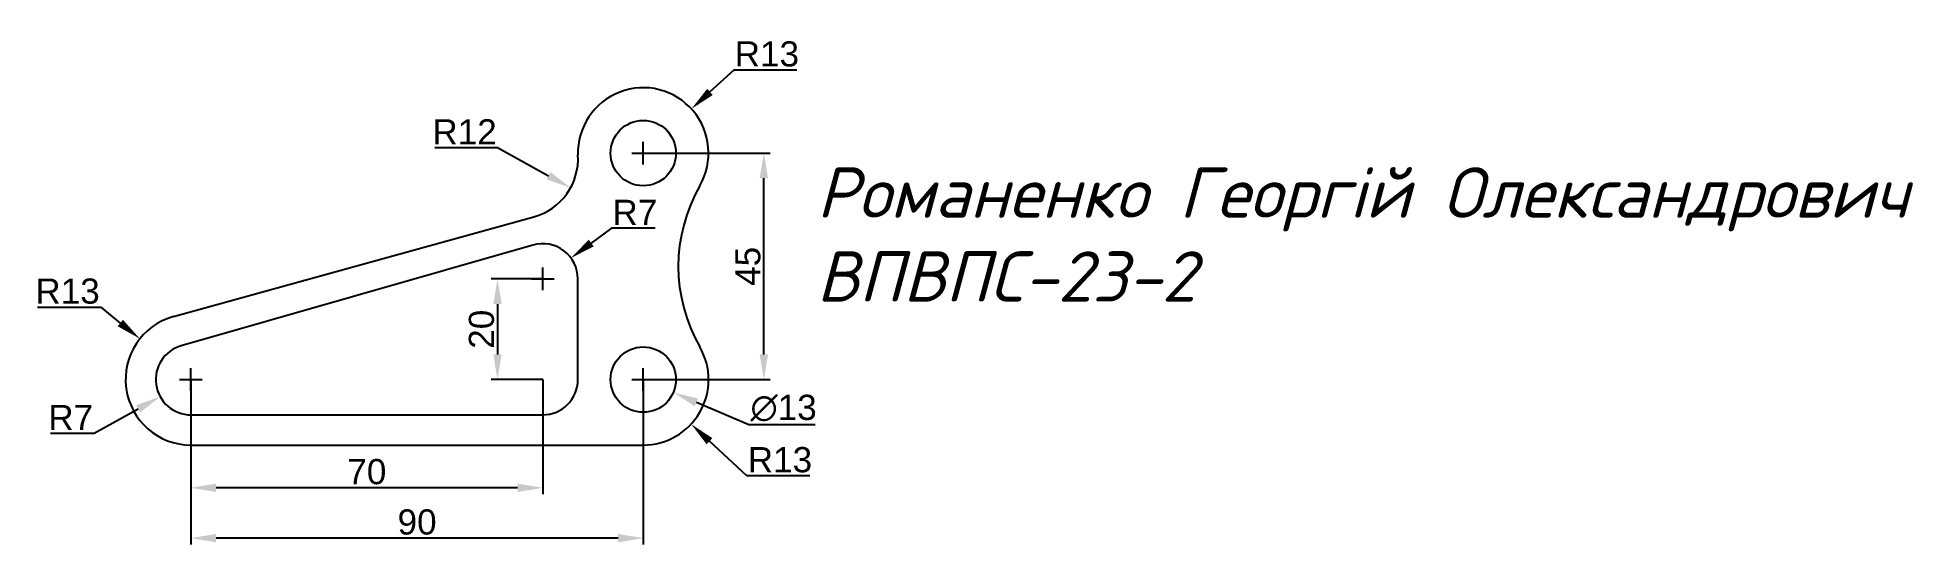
# Model space of a CAD drawing. Header units: millimetres. Extents: x -30 to 343, y -30 to 71.
import ezdxf

# ---------------------------------------------------------------- set-up
doc = ezdxf.new("R2010")
doc.units = ezdxf.units.MM
doc.header["$MEASUREMENT"] = 0
doc.styles.get("Standard").update_dxf_attribs({"font": 'Arial.ttf'})
doc.styles.add('style2', font='ISOCPEUI.TTF')
doc.dimstyles.new('c', dxfattribs={"dimtxt": 5, "dimasz": 5, "dimexe": 1.25, "dimexo": 0, "dimtad": 1, "dimtoh": 1, "dimdec": 0, "dimzin": 0, "dimdsep": 46, "dimtxsty": 'Standard', "dimcen": 2.25, "dimadec": 0, "dimazin": 0, "dimtfac": 1, "dimtdec": 0, "dimtofl": 0, "dimtmove": 0, "dimatfit": 3, "dimfxl": 1, "dimtolj": 1, "dimtzin": 0, "dimarcsym": 0})

# ---------------------------------------------------------------- blocks, each defined once
blk = doc.blocks.new('*D27')
at = {"color": 0, "lineweight": -2, "transparency": 16777216}
for p, q in [((-30.32, 16.93), (-17.75, 16.93)), ((-17.75, 16.93), (-13.84, 13.8)), ((0.21, 0.31), (0.21, 4.81)), ((-2.04, 2.56), (2.46, 2.56))]:
    blk.add_line(p, q, dxfattribs=at)
at = {"color": 0, "transparency": 16777216}
blk.add_solid([(-13.32, 14.45), (-14.36, 13.15), (-9.94, 10.68)], dxfattribs=at)
at = {"layer": 'Defpoints', "color": 0, "transparency": 16777216}
for p in [(-9.94, 10.68), (0.21, 2.56)]:
    blk.add_point(p, dxfattribs=at)
at = {"color": 0, "transparency": 16777216, "insert": (-24.34, 20.11), "char_height": 5, "attachment_point": 5}
blk.add_mtext('\\A1;R13', dxfattribs=at)
blk = doc.blocks.new('*D28')
at = {"color": 0, "lineweight": -2, "transparency": 16777216}
for p, q in [((0.21, 0.31), (0.21, 4.81)), ((-2.04, 2.56), (2.46, 2.56)), ((-19.04, -8.08), (-10.29, -3.25)), ((-27.73, -8.08), (-19.04, -8.08))]:
    blk.add_line(p, q, dxfattribs=at)
at = {"color": 0, "transparency": 16777216}
blk.add_solid([(-10.69, -2.52), (-9.89, -3.98), (-5.91, -0.83)], dxfattribs=at)
at = {"layer": 'Defpoints', "color": 0, "transparency": 16777216}
for p in [(0.21, 2.56), (-5.91, -0.83)]:
    blk.add_point(p, dxfattribs=at)
at = {"color": 0, "transparency": 16777216, "insert": (-23.7, -4.96), "char_height": 5, "attachment_point": 5}
blk.add_mtext('\\A1;R7', dxfattribs=at)
blk = doc.blocks.new('*D29')
at = {"color": 0, "lineweight": -2, "transparency": 16777216}
for p, q in [((0.21, 2.56), (0.21, -20.19)), ((70.21, 2.56), (70.21, -20.19)), ((65.21, -18.94), (5.21, -18.94))]:
    blk.add_line(p, q, dxfattribs=at)
at = {"color": 0, "transparency": 16777216}
for points in [[(5.21, -18.11), (5.21, -19.78), (0.21, -18.94)], [(65.21, -18.11), (65.21, -19.78), (70.21, -18.94)]]:
    blk.add_solid(points, dxfattribs=at)
at = {"layer": 'Defpoints', "color": 0, "transparency": 16777216}
for p in [(0.21, 2.56), (70.21, 2.56), (0.21, -18.94)]:
    blk.add_point(p, dxfattribs=at)
at = {"color": 0, "transparency": 16777216, "insert": (35.21, -15.76), "char_height": 5, "attachment_point": 5}
blk.add_mtext('\\A1;70', dxfattribs=at)
blk = doc.blocks.new('*D30')
at = {"color": 0, "lineweight": -2, "transparency": 16777216}
for p, q in [((0.21, 2.56), (0.21, -30.19)), ((90.21, 2.56), (90.21, -30.19)), ((85.21, -28.94), (5.21, -28.94))]:
    blk.add_line(p, q, dxfattribs=at)
at = {"color": 0, "transparency": 16777216}
for points in [[(5.21, -28.11), (5.21, -29.78), (0.21, -28.94)], [(85.21, -28.11), (85.21, -29.78), (90.21, -28.94)]]:
    blk.add_solid(points, dxfattribs=at)
at = {"layer": 'Defpoints', "color": 0, "transparency": 16777216}
for p in [(0.21, 2.56), (90.21, 2.56), (0.21, -28.94)]:
    blk.add_point(p, dxfattribs=at)
at = {"color": 0, "transparency": 16777216, "insert": (45.21, -25.76), "char_height": 5, "attachment_point": 5}
blk.add_mtext('\\A1;90', dxfattribs=at)
blk = doc.blocks.new('*D31')
at = {"color": 0, "lineweight": -2, "transparency": 16777216}
for p, q in [((70.21, 22.56), (59.96, 22.56)), ((61.21, 17.56), (61.21, 7.56)), ((70.21, 2.56), (59.96, 2.56))]:
    blk.add_line(p, q, dxfattribs=at)
at = {"color": 0, "transparency": 16777216}
for points in [[(60.38, 17.56), (62.05, 17.56), (61.21, 22.56)], [(60.38, 7.56), (62.05, 7.56), (61.21, 2.56)]]:
    blk.add_solid(points, dxfattribs=at)
at = {"layer": 'Defpoints', "color": 0, "transparency": 16777216}
for p in [(70.21, 22.56), (61.21, 2.56), (70.21, 2.56)]:
    blk.add_point(p, dxfattribs=at)
at = {"color": 0, "transparency": 16777216, "insert": (58.04, 12.56), "char_height": 5, "attachment_point": 5, "rotation": 90}
blk.add_mtext('\\A1;20', dxfattribs=at)
blk = doc.blocks.new('*D32')
at = {"color": 0, "lineweight": -2, "transparency": 16777216}
for p, q in [((108.21, 64.06), (103.48, 59.72)), ((120.79, 64.06), (108.21, 64.06)), ((90.21, 45.31), (90.21, 49.81)), ((87.96, 47.56), (92.46, 47.56))]:
    blk.add_line(p, q, dxfattribs=at)
at = {"color": 0, "transparency": 16777216}
blk.add_solid([(102.92, 60.33), (104.04, 59.11), (99.8, 56.34)], dxfattribs=at)
at = {"layer": 'Defpoints', "color": 0, "transparency": 16777216}
for p in [(99.8, 56.34), (90.21, 47.56)]:
    blk.add_point(p, dxfattribs=at)
at = {"color": 0, "transparency": 16777216, "insert": (114.81, 67.24), "char_height": 5, "attachment_point": 5}
blk.add_mtext('\\A1;R13', dxfattribs=at)
blk = doc.blocks.new('*D33')
at = {"color": 0, "lineweight": -2, "transparency": 16777216}
for p, q in [((48.71, 48.65), (61.23, 48.65)), ((61.23, 48.65), (71.37, 43.07))]:
    blk.add_line(p, q, dxfattribs=at)
at = {"color": 0, "transparency": 16777216}
blk.add_solid([(71.77, 43.8), (70.97, 42.34), (75.75, 40.66)], dxfattribs=at)
at = {"layer": 'Defpoints', "color": 0, "transparency": 16777216}
for p in [(65.24, 46.45), (75.75, 40.66)]:
    blk.add_point(p, dxfattribs=at)
at = {"color": 0, "transparency": 16777216, "insert": (54.66, 51.79), "char_height": 5, "attachment_point": 5}
blk.add_mtext('\\A1;R12', dxfattribs=at)
blk = doc.blocks.new('*D34')
at = {"color": 0, "lineweight": -2, "transparency": 16777216}
for p, q in [((83.89, 32.66), (79.86, 29.69)), ((92.57, 32.66), (83.89, 32.66)), ((67.96, 22.56), (72.46, 22.56)), ((70.21, 20.31), (70.21, 24.81))]:
    blk.add_line(p, q, dxfattribs=at)
at = {"color": 0, "transparency": 16777216}
blk.add_solid([(79.37, 30.36), (80.36, 29.02), (75.84, 26.72)], dxfattribs=at)
at = {"layer": 'Defpoints', "color": 0, "transparency": 16777216}
for p in [(75.84, 26.72), (70.21, 22.56)]:
    blk.add_point(p, dxfattribs=at)
at = {"color": 0, "transparency": 16777216, "insert": (88.54, 35.79), "char_height": 5, "attachment_point": 5}
blk.add_mtext('\\A1;R7', dxfattribs=at)
blk = doc.blocks.new('*D35')
at = {"color": 0, "lineweight": -2, "transparency": 16777216}
for p, q in [((90.21, 47.56), (115.46, 47.56)), ((114.21, 7.56), (114.21, 42.56)), ((90.21, 2.56), (115.46, 2.56))]:
    blk.add_line(p, q, dxfattribs=at)
at = {"color": 0, "transparency": 16777216}
for points in [[(113.38, 42.56), (115.05, 42.56), (114.21, 47.56)], [(113.38, 7.56), (115.05, 7.56), (114.21, 2.56)]]:
    blk.add_solid(points, dxfattribs=at)
at = {"layer": 'Defpoints', "color": 0, "transparency": 16777216}
for p in [(90.21, 47.56), (114.21, 47.56), (90.21, 2.56)]:
    blk.add_point(p, dxfattribs=at)
at = {"color": 0, "transparency": 16777216, "insert": (111.05, 25.06), "char_height": 5, "attachment_point": 5, "rotation": 90}
blk.add_mtext('\\A1;45', dxfattribs=at)
blk = doc.blocks.new('*D36')
at = {"color": 0, "lineweight": -2, "transparency": 16777216}
for p, q in [((90.21, 0.31), (90.21, 4.81)), ((87.96, 2.56), (92.46, 2.56)), ((110.81, -16.57), (103.4, -9.69)), ((123.38, -16.57), (110.81, -16.57))]:
    blk.add_line(p, q, dxfattribs=at)
at = {"color": 0, "transparency": 16777216}
blk.add_solid([(103.97, -9.08), (102.84, -10.3), (99.74, -6.29)], dxfattribs=at)
at = {"layer": 'Defpoints', "color": 0, "transparency": 16777216}
for p in [(90.21, 2.56), (99.74, -6.29)]:
    blk.add_point(p, dxfattribs=at)
at = {"color": 0, "transparency": 16777216, "insert": (117.41, -13.39), "char_height": 5, "attachment_point": 5}
blk.add_mtext('\\A1;R13', dxfattribs=at)
blk = doc.blocks.new('*D37')
at = {"color": 0, "lineweight": -2, "transparency": 16777216}
for p, q in [((90.21, 0.31), (90.21, 4.81)), ((87.96, 2.56), (92.46, 2.56)), ((111.21, -6.44), (100.78, -1.97)), ((124.44, -6.44), (111.21, -6.44))]:
    blk.add_line(p, q, dxfattribs=at)
at = {"color": 0, "transparency": 16777216}
blk.add_solid([(101.11, -1.21), (100.46, -2.74), (96.19, 0)], dxfattribs=at)
at = {"layer": 'Defpoints', "color": 0, "transparency": 16777216}
for p in [(84.24, 5.12), (96.19, 0)]:
    blk.add_point(p, dxfattribs=at)
at = {"color": 0, "transparency": 16777216, "insert": (118.14, -3.12), "char_height": 5, "attachment_point": 5}
blk.add_mtext('\\A1;∅13', dxfattribs=at)

msp = doc.modelspace()

# ---------------------------------------------------------------- linework, layer by layer
at = {"color": 61}
for p, q in [((-3.25, 15.09), (68.43, 34.88)), ((68.27, 29.28), (-1.71, 9.29)), ((70.21, 22.56), (70.21, 22.56)), ((77.21, 2.56), (77.21, 22.56)), ((0.21, 2.56), (0.21, 2.56)), ((70.21, 2.56), (70.21, 2.56)), ((0.21, -4.44), (70.21, -4.44)), ((0.21, -10.44), (90.21, -10.44))]:
    msp.add_line(p, q, dxfattribs=at)
for centre in [(90.21, 47.56), (90.21, 2.56)]:
    msp.add_circle(centre, 6.5, dxfattribs=at)
for centre, radius, start, end in [((90.21, 47.56), 13, 330.0086, 181.5823), ((65.24, 46.45), 12, 285.4365, 3.5793), ((129.19, 25.06), 32, 150, 210), ((70.21, 22.56), 7, 0, 106.1632), ((0.21, 2.56), 13, 105.4365, 270), ((0.21, 2.56), 7, 105.9454, 270), ((90.21, 2.56), 13, 270, 30), ((70.21, 2.56), 7, 270, 0)]:
    msp.add_arc(centre, radius, start, end, dxfattribs=at)

# ---------------------------------------------------------------- texts
at = {"color": 61, "insert": (124.71, 44.72), "char_height": 10, "width": 225.6899, "attachment_point": 1, "style": 'style2'}
msp.add_mtext('{\\fISOCPEUR|b0|i1|c204|p0;Романенко Георгій Олександрович ВПВПС-23-2}', dxfattribs=at)

# ---------------------------------------------------------------- dimensions: what is measured, and where the dimension line sits
at = {"color": 61}
for center, mpoint, picture, middle in [((90.21, 47.56), (99.8, 56.34), '*D32', (114.81, 64.06)), ((65.24, 46.45), (75.75, 40.66), '*D33', (54.66, 48.65))]:
    dim = msp.add_radius_dim(center=center, mpoint=mpoint, dimstyle='c', dxfattribs=at)
    dim.commit()
    dim.dimension.update_dxf_attribs({"geometry": picture, "text_midpoint": middle, "dimtype": 164})
for base, p1, p2, picture, middle in [((114.21, 47.56), (90.21, 2.56), (90.21, 47.56), '*D35', (111.05, 25.06)), ((61.21, 2.56), (70.21, 22.56), (70.21, 2.56), '*D31', (58.04, 12.56))]:
    dim = msp.add_linear_dim(base=base, p1=p1, p2=p2, angle=90, dimstyle='c', dxfattribs=at)
    dim.commit()
    dim.dimension.update_dxf_attribs({"geometry": picture, "text_midpoint": middle})
for center, mpoint, picture, middle in [((70.21, 22.56), (75.84, 26.72), '*D34', (88.54, 35.79)), ((0.21, 2.56), (-9.94, 10.68), '*D27', (-24.34, 20.11)), ((0.21, 2.56), (-5.91, -0.83), '*D28', (-23.7, -4.96)), ((90.21, 2.56), (99.74, -6.29), '*D36', (117.41, -13.39))]:
    dim = msp.add_radius_dim(center=center, mpoint=mpoint, dimstyle='c', dxfattribs=at)
    dim.commit()
    dim.dimension.update_dxf_attribs({"geometry": picture, "text_midpoint": middle})
dim = msp.add_diameter_dim_2p(p1=(84.24, 5.12), p2=(96.19, 0), dimstyle='c', dxfattribs=at)
dim.commit()
dim.dimension.update_dxf_attribs({"geometry": '*D37', "text_midpoint": (118.14, -6.44), "dimtype": 163})
for base, p1, picture, middle in [((0.21, -18.94), (70.21, 2.56), '*D29', (35.21, -15.76)), ((0.21, -28.94), (90.21, 2.56), '*D30', (45.21, -25.76))]:
    dim = msp.add_linear_dim(base=base, p1=p1, p2=(0.21, 2.56), dimstyle='c', dxfattribs=at)
    dim.commit()
    dim.dimension.update_dxf_attribs({"geometry": picture, "text_midpoint": middle})

doc.saveas('drawing.dxf')
